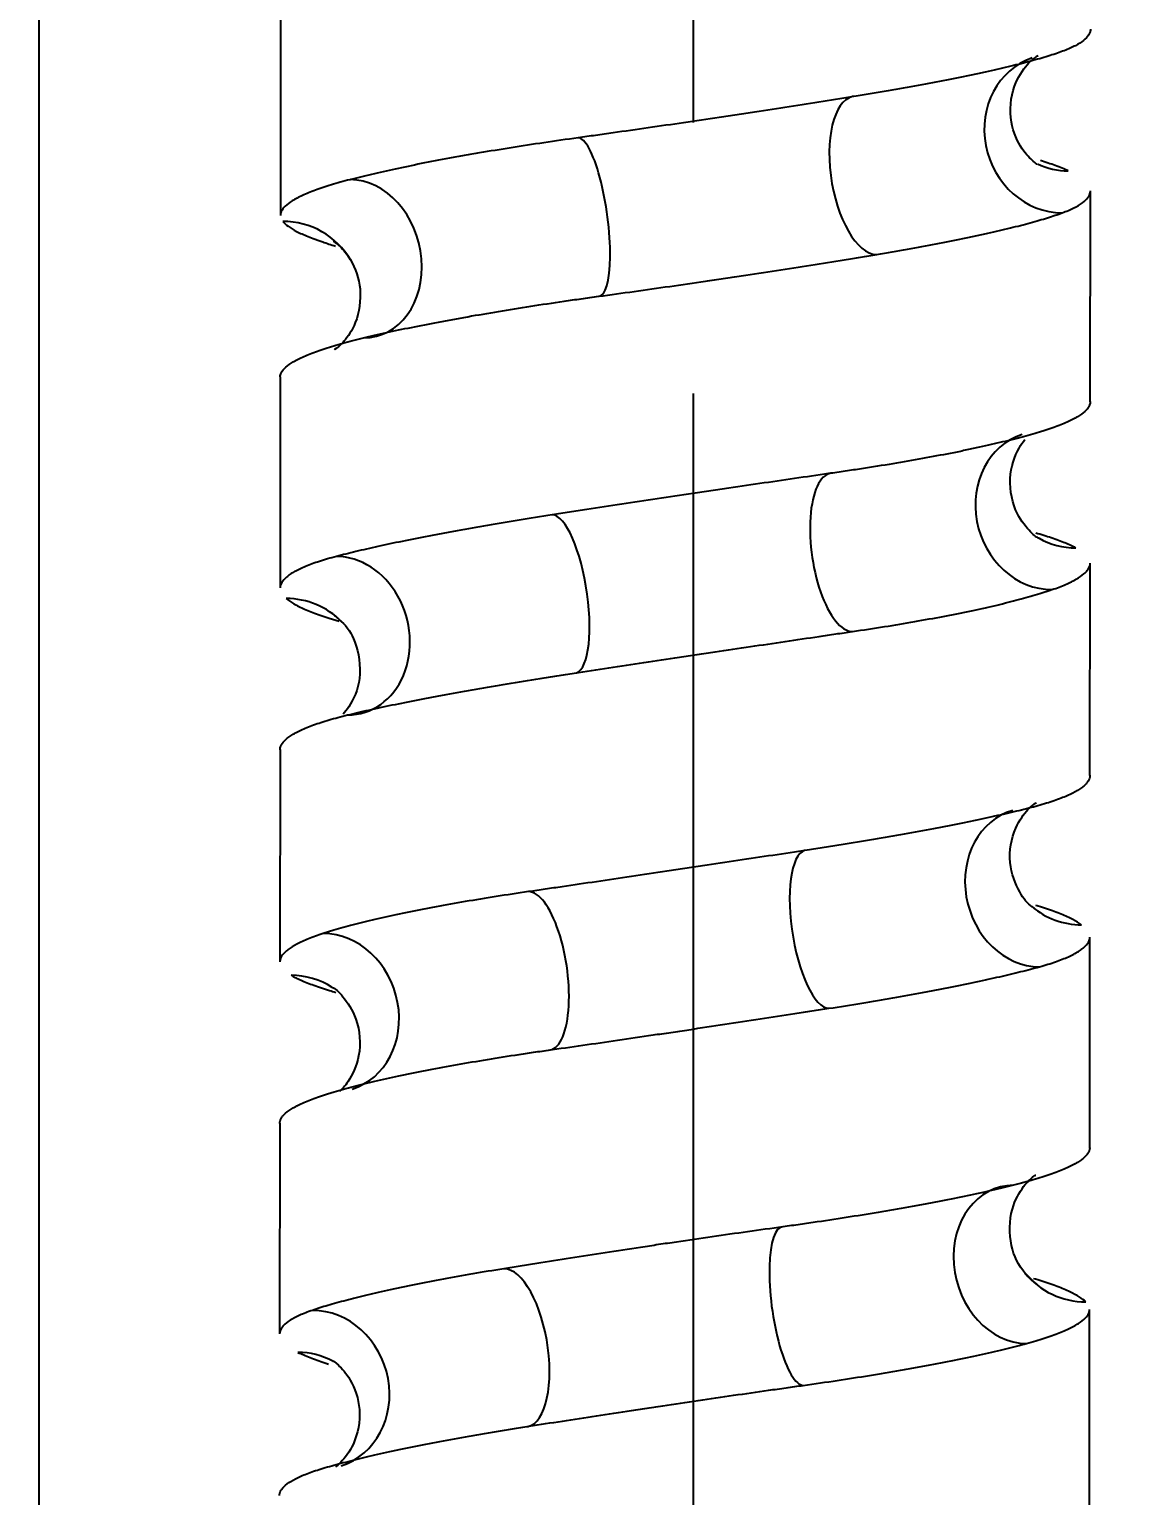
# Model space of a CAD drawing. Header units: millimetres. Extents: x 6110 to 6704, y -2661 to -1821.
# Drawn here: x 6334.89 to 6340.09, y -2299.56 to -2292.69 of the extents above; entities that cross this region are included whole.
import ezdxf

# ---------------------------------------------------------------- set-up
doc = ezdxf.new("R2010")
doc.units = ezdxf.units.MM
doc.header["$LTSCALE"] = 0.1
doc.linetypes.add('CENTERX2', pattern=[101.6, 63.5, -12.7, 12.7, -12.7])
doc.linetypes.add('HIDDEN2', pattern=[4.7625, 3.175, -1.5875])
doc.layers.add('1', color=4, linetype='HIDDEN2', lineweight=13)
doc.layers.add('DIM', color=3, linetype='Continuous', lineweight=9)
doc.layers.add('CENTER', color=1, linetype='CENTERX2')
doc.styles.get("Standard").update_dxf_attribs({"font": 'arial.ttf'})
doc.dimstyles.new('ISO-25', dxfattribs={"dimtxt": 2.5, "dimasz": 2.5, "dimexe": 1.25, "dimexo": 0.625, "dimtad": 1, "dimlfac": 5, "dimtxsty": 'Standard', "dimcen": 2.5, "dimadec": 0, "dimazin": 0, "dimtfac": 1, "dimtmove": 0, "dimatfit": 3, "dimfxl": 0, "dimarcsym": 0})

# ---------------------------------------------------------------- blocks, each defined once
blk = doc.blocks.new('*D85')
at = {"layer": 'Defpoints', "color": 0}
for p in [(6324.4599, -2027.3782), (6392.6916, -2027.3782), (6311.704, -2532.5418)]:
    blk.add_point(p, dxfattribs=at)
at = {"layer": 'DIM', "color": 0, "lineweight": -2}
for p, q in [((6325.0849, -2027.3782), (6393.9416, -2027.3782)), ((6392.6916, -2527.5418), (6392.6916, -2032.3782)), ((6312.329, -2532.5418), (6393.9416, -2532.5418))]:
    blk.add_line(p, q, dxfattribs=at)
at = {"layer": 'DIM', "color": 0}
for points in [[(6391.8583, -2032.3782), (6393.5249, -2032.3782), (6392.6916, -2027.3782)], [(6391.8583, -2527.5418), (6393.5249, -2527.5418), (6392.6916, -2532.5418)]]:
    blk.add_solid(points, dxfattribs=at)
at = {"layer": 'DIM', "color": 0, "insert": (6389.0618, -2279.96), "char_height": 5, "attachment_point": 5, "rotation": 90}
blk.add_mtext('2020,7', dxfattribs=at)
blk = doc.blocks.new('*D93')
at = {"layer": 'Defpoints', "color": 0}
for p in [(6325.0849, -2027.3782), (6402.037, -2595.9805), (6423.8203, -2595.9805)]:
    blk.add_point(p, dxfattribs=at)
at = {"layer": 'DIM', "color": 0, "lineweight": -2}
for p, q in [((6325.7099, -2027.3782), (6425.0703, -2027.3782)), ((6423.8203, -2032.3782), (6423.8203, -2590.9805)), ((6402.662, -2595.9805), (6425.0703, -2595.9805))]:
    blk.add_line(p, q, dxfattribs=at)
at = {"layer": 'DIM', "color": 0}
for points in [[(6422.9869, -2032.3782), (6424.6536, -2032.3782), (6423.8203, -2027.3782)], [(6422.9869, -2590.9805), (6424.6536, -2590.9805), (6423.8203, -2595.9805)]]:
    blk.add_solid(points, dxfattribs=at)
at = {"layer": 'DIM', "color": 0, "insert": (6420.1905, -2311.6794), "char_height": 5, "attachment_point": 5, "rotation": 90}
blk.add_mtext('2274,4', dxfattribs=at)

msp = doc.modelspace()

# ---------------------------------------------------------------- hatches: boundary and pattern name
at = {"layer": 'DIM'}
h = msp.add_hatch(dxfattribs=at)
h.set_pattern_fill('ANSI31', color=2)
edge = h.paths.add_edge_path()
edge.add_line((6619.6172, -2595.9805), (6619.6172, -1962.2056))
edge.add_line((6634.6172, -1966.1101), (6619.6172, -1966.1101))
edge.add_line((6634.6172, -2610.9805), (6634.6172, -1966.1101))
edge.add_line((6634.6172, -2610.9805), (6184.4567, -2610.9805))
edge.add_line((6619.6172, -2595.9805), (6184.4567, -2595.9805))
edge.add_line((6184.4567, -2610.9805), (6184.4567, -2595.9805))

# ---------------------------------------------------------------- linework, layer by layer
at = {"layer": '1', "color": 7, "linetype": 'Continuous', "lineweight": -3}
for p, q in [((6334.9393, -2226.5104), (6334.9393, -2393.225)), ((6336.0734, -2292.5662), (6336.0727, -2293.5588)), ((6339.8721, -2294.4344), (6339.8728, -2293.4457)), ((6336.0722, -2294.3166), (6336.0715, -2295.3072)), ((6339.6316, -2295.0737), (6339.6319, -2295.0741)), ((6339.8709, -2296.1866), (6339.8716, -2295.1923)), ((6336.071, -2296.0655), (6336.0703, -2297.0595)), ((6339.8697, -2297.9352), (6339.8704, -2296.9449)), ((6336.3134, -2297.18), (6336.3161, -2297.1808)), ((6336.0698, -2297.8173), (6336.0691, -2298.8063)), ((6339.8685, -2299.6858), (6339.8692, -2298.6929))]:
    msp.add_line(p, q, dxfattribs=at)
for centre, major_axis, ratio, start_param, end_param in [((6339.7209, -2293.1766), (0.1216, -0.3548), 0.912046, 3.142207, 5.979691), ((6338.8222, -2293.3724), (0.0604, -0.3701), 0.442399, 3.070712, 6.209416), ((6337.5181, -2293.5679), (0.0512, -0.3715), 0.237355, 6.250135, 9.392063), ((6339.7862, -2292.9803), (0.1654, 0.3366), 0.944267, 3.155575, 3.574044), ((6336.4306, -2293.7636), (0.091, -0.3638), 0.803023, 6.085606, 9.224616), ((6336.0794, -2293.9598), (0.3209, 0.194), 0.98779, 6.273681, 7.304238), ((6339.6689, -2294.9444), (0.116, -0.3566), 0.883881, 3.142108, 6.001125), ((6338.7103, -2295.1401), (0.0539, -0.3711), 0.385367, 3.085293, 6.227213), ((6337.3995, -2295.3357), (0.0567, -0.3707), 0.297832, 6.23868, 9.377694), ((6339.8172, -2294.7481), (0.1853, 0.326), 0.962892, 3.141541, 3.641652), ((6336.3619, -2295.5314), (0.0918, -0.3636), 0.839845, 6.073557, 9.215208), ((6336.0916, -2295.7277), (0.2668, 0.2635), 0.978957, 6.281489, 7.062046), ((6339.6091, -2296.7122), (0.0961, -0.3625), 0.855004, 3.156861, 6.059939), ((6338.5956, -2296.9079), (0.0573, -0.3706), 0.325651, 3.092435, 6.231451), ((6337.2836, -2297.1034), (0.0533, -0.3712), 0.358268, 6.231489, 9.37315), ((6339.8414, -2296.516), (0.2417, 0.2867), 0.974314, 3.139336, 3.826958), ((6336.299, -2297.2992), (0.1103, -0.3584), 0.870375, 0.00033, 2.877934), ((6336.1123, -2297.4956), (0.2037, 0.3148), 0.969382, 6.282895, 6.842989), ((6339.5434, -2298.48), (0.0947, -0.3629), 0.819799, 2.931589, 6.070605), ((6338.4781, -2298.6756), (0.0516, -0.3714), 0.265633, 3.104563, 6.246232), ((6337.1703, -2298.8712), (0.0596, -0.3702), 0.416102, 6.21746, 9.356162), ((6339.8571, -2298.2839), (0.2896, 0.2383), 0.984994, 3.137362, 4.015867), ((6336.2438, -2299.0671), (0.1145, -0.3571), 0.900203, 0.000361, 2.860027), ((6336.1398, -2299.2634), (0.179, 0.3295), 0.952592, 0.000494, 0.475564)]:
    msp.add_ellipse(centre, major_axis=major_axis, ratio=ratio, start_param=start_param, end_param=end_param, dxfattribs=at)
for points, knots in [([(6339.8733, -2292.6875), (6339.8733, -2292.6905), (6339.873, -2292.6935), (6339.8718, -2292.6986), (6339.8712, -2292.7007), (6339.8697, -2292.7049), (6339.8688, -2292.707), (6339.8634, -2292.7175), (6339.8567, -2292.7258), (6339.8385, -2292.7422), (6339.8155, -2292.7583), (6339.7831, -2292.7741), (6339.7553, -2292.7858), (6339.7454, -2292.7896), (6339.7244, -2292.7973), (6339.7133, -2292.8011), (6339.7016, -2292.8049)], [0, 0, 0, 0, 0.073815, 0.073815, 0.12527, 0.12527, 0.176724, 0.176724, 0.382543, 0.382543, 0.588362, 0.794181, 0.794181, 0.897091, 0.897091, 1, 1, 1, 1]), ([(6339.7016, -2292.8049), (6339.6781, -2292.8125), (6339.6524, -2292.8202), (6339.5971, -2292.8358), (6339.5376, -2292.8516), (6339.4701, -2292.8679), (6339.4165, -2292.8802), (6339.3889, -2292.8864), (6339.3601, -2292.8927), (6339.3406, -2292.8969), (6339.3308, -2292.899), (6339.2811, -2292.9095), (6339.2399, -2292.9179), (6339.1545, -2292.9347), (6339.0661, -2292.9514), (6338.972, -2292.9681), (6338.8992, -2292.9806), (6338.8746, -2292.9847), (6338.8371, -2292.9909), (6338.8245, -2292.993), (6338.7991, -2292.9972), (6338.7864, -2292.9992), (6338.7735, -2293.0013)], [0, 0, 0, 0, 0.125, 0.125, 0.25, 0.375, 0.375, 0.4375, 0.46875, 0.46875, 0.5, 0.5, 0.625, 0.625, 0.75, 0.875, 0.875, 0.9375, 0.9375, 0.96875, 0.96875, 1, 1, 1, 1]), ([(6339.6218, -2293.3197), (6339.6215, -2293.3209), (6339.6109, -2293.3104), (6339.5493, -2293.2565), (6339.4877, -2293.1203), (6339.5039, -2292.9543), (6339.5764, -2292.8471), (6339.6208, -2292.8141), (6339.6277, -2292.8108), (6339.6277, -2292.8108)], [0, 0, 0, 0, 0.133001, 0.276085, 0.436176, 0.619447, 0.772075, 0.902497, 1, 1, 1, 1]), ([(6338.7735, -2293.0013), (6338.7226, -2293.0095), (6338.671, -2293.0177), (6338.5665, -2293.0342), (6338.4608, -2293.0507), (6338.3526, -2293.0674), (6338.2704, -2293.0799), (6338.2429, -2293.084), (6338.2013, -2293.0903), (6338.1875, -2293.0924), (6338.1596, -2293.0966), (6338.1456, -2293.0987), (6338.0758, -2293.1091), (6338.0201, -2293.1174), (6337.9091, -2293.1337), (6337.7984, -2293.1498), (6337.6885, -2293.1655), (6337.6062, -2293.1771), (6337.5789, -2293.181), (6337.5242, -2293.1887), (6337.4969, -2293.1925), (6337.4698, -2293.1962)], [0, 0, 0, 0, 0.125, 0.125, 0.25, 0.375, 0.375, 0.4375, 0.4375, 0.46875, 0.46875, 0.5, 0.5, 0.625, 0.625, 0.75, 0.875, 0.875, 0.9375, 0.9375, 1, 1, 1, 1]), ([(6337.4698, -2293.1962), (6337.4152, -2293.2038), (6337.3617, -2293.2115), (6337.2568, -2293.2271), (6337.154, -2293.2429), (6337.0555, -2293.2591), (6336.9831, -2293.2714), (6336.9593, -2293.2756), (6336.9239, -2293.2818), (6336.9122, -2293.2839), (6336.8889, -2293.2881), (6336.8773, -2293.2902), (6336.8201, -2293.3007), (6336.776, -2293.3091), (6336.6914, -2293.3259), (6336.6102, -2293.3426), (6336.5358, -2293.3593), (6336.4827, -2293.3718), (6336.4654, -2293.3759), (6336.4402, -2293.3822), (6336.4318, -2293.3843), (6336.4155, -2293.3884), (6336.4074, -2293.3905), (6336.3995, -2293.3926)], [0, 0, 0, 0, 0.125, 0.125, 0.25, 0.375, 0.375, 0.4375, 0.4375, 0.46875, 0.46875, 0.5, 0.5, 0.625, 0.625, 0.75, 0.875, 0.875, 0.9375, 0.9375, 0.96875, 0.96875, 1, 1, 1, 1]), ([(6339.7692, -2293.3513), (6339.7509, -2293.3431), (6339.7304, -2293.3348), (6339.6865, -2293.3187), (6339.6634, -2293.3109), (6339.6384, -2293.3031)], [0, 0, 0, 0, 0.515696, 0.515696, 1, 1, 1, 1]), ([(6336.3995, -2293.3926), (6336.368, -2293.4008), (6336.3388, -2293.409), (6336.2848, -2293.4256), (6336.2352, -2293.4422), (6336.1945, -2293.4588), (6336.1673, -2293.4714), (6336.1588, -2293.4756), (6336.1469, -2293.4819), (6336.1431, -2293.484), (6336.1357, -2293.4882), (6336.1322, -2293.4903), (6336.1153, -2293.5008), (6336.1042, -2293.5091), (6336.0871, -2293.5254), (6336.076, -2293.5399), (6336.0727, -2293.554), (6336.0727, -2293.5602)], [0, 0, 0, 0, 0.147321, 0.147321, 0.294643, 0.441964, 0.441964, 0.515624, 0.515624, 0.552455, 0.552455, 0.589285, 0.589285, 0.736606, 0.736606, 0.883928, 1, 1, 1, 1]), ([(6339.7402, -2293.5482), (6339.761, -2293.5407), (6339.7792, -2293.533), (6339.8109, -2293.5173), (6339.8377, -2293.5015), (6339.855, -2293.4852), (6339.8643, -2293.4728), (6339.8667, -2293.4687), (6339.8695, -2293.4624), (6339.8703, -2293.4603), (6339.8716, -2293.4561), (6339.872, -2293.454), (6339.8726, -2293.4499), (6339.8728, -2293.4479), (6339.8728, -2293.4459)], [0, 0, 0, 0, 0.235994, 0.235994, 0.471988, 0.707982, 0.707982, 0.825979, 0.825979, 0.884978, 0.884978, 0.943977, 0.943977, 1, 1, 1, 1]), ([(6336.0837, -2293.5882), (6336.0898, -2293.5958), (6336.0984, -2293.6035), (6336.1202, -2293.6192), (6336.1468, -2293.6351), (6336.1828, -2293.6514), (6336.2134, -2293.6638), (6336.2242, -2293.668), (6336.2413, -2293.6743), (6336.2471, -2293.6764), (6336.2591, -2293.6806), (6336.2653, -2293.6827), (6336.2904, -2293.6912), (6336.3103, -2293.6975), (6336.3314, -2293.7038)], [0, 0, 0, 0, 0.210598, 0.210598, 0.421196, 0.631794, 0.631794, 0.737094, 0.737094, 0.789743, 0.789743, 0.842393, 0.842393, 1, 1, 1, 1]), ([(6338.8704, -2293.7434), (6338.9199, -2293.7352), (6338.9678, -2293.727), (6339.0607, -2293.7105), (6339.1506, -2293.694), (6339.2346, -2293.6773), (6339.2953, -2293.6648), (6339.325, -2293.6586), (6339.354, -2293.6523), (6339.3731, -2293.6481), (6339.3825, -2293.646), (6339.4291, -2293.6355), (6339.4643, -2293.6273), (6339.5305, -2293.6109), (6339.5927, -2293.5948), (6339.6467, -2293.579), (6339.6841, -2293.5674), (6339.6961, -2293.5635), (6339.7189, -2293.5558), (6339.7299, -2293.552), (6339.7402, -2293.5482)], [0, 0, 0, 0, 0.125, 0.125, 0.25, 0.375, 0.375, 0.4375, 0.46875, 0.46875, 0.5, 0.5, 0.625, 0.625, 0.75, 0.875, 0.875, 0.9375, 0.9375, 1, 1, 1, 1]), ([(6336.321, -2293.6806), (6336.3211, -2293.6805), (6336.3314, -2293.6859), (6336.3718, -2293.7222), (6336.3946, -2293.7569), (6336.4003, -2293.7659)], [0, 0, 0, 0, 0.438162, 0.865866, 1, 1, 1, 1]), ([(6336.4003, -2293.7659), (6336.4265, -2293.811), (6336.4589, -2293.9035), (6336.4356, -2294.063), (6336.3701, -2294.1568), (6336.3317, -2294.1875), (6336.3252, -2294.1912), (6336.3252, -2294.1911)], [0, 0, 0, 0, 0.233039, 0.481379, 0.682714, 0.860508, 1, 1, 1, 1]), ([(6337.5663, -2293.9396), (6337.6216, -2293.932), (6337.677, -2293.9243), (6337.7881, -2293.9088), (6337.8993, -2293.893), (6338.0109, -2293.8768), (6338.0948, -2293.8644), (6338.1228, -2293.8603), (6338.1648, -2293.8541), (6338.1788, -2293.852), (6338.2068, -2293.8478), (6338.2209, -2293.8457), (6338.2907, -2293.8352), (6338.3458, -2293.8268), (6338.4546, -2293.81), (6338.5619, -2293.7933), (6338.6665, -2293.7767), (6338.7438, -2293.7642), (6338.7694, -2293.76), (6338.8075, -2293.7538), (6338.8202, -2293.7517), (6338.8454, -2293.7476), (6338.8579, -2293.7455), (6338.8704, -2293.7434)], [0, 0, 0, 0, 0.125, 0.125, 0.25, 0.375, 0.375, 0.4375, 0.4375, 0.46875, 0.46875, 0.5, 0.5, 0.625, 0.625, 0.75, 0.875, 0.875, 0.9375, 0.9375, 0.96875, 0.96875, 1, 1, 1, 1]), ([(6336.4625, -2294.1347), (6336.4966, -2294.1265), (6336.5325, -2294.1182), (6336.6074, -2294.1017), (6336.6857, -2294.0852), (6336.7705, -2294.0685), (6336.8366, -2294.056), (6336.8703, -2294.0497), (6336.9049, -2294.0435), (6336.9282, -2294.0393), (6336.94, -2294.0372), (6336.9991, -2294.0267), (6337.0474, -2294.0185), (6337.1459, -2294.0022), (6337.2464, -2293.986), (6337.3507, -2293.9703), (6337.4305, -2293.9587), (6337.4573, -2293.9548), (6337.5115, -2293.9472), (6337.5388, -2293.9434), (6337.5663, -2293.9396)], [0, 0, 0, 0, 0.125, 0.125, 0.25, 0.375, 0.375, 0.4375, 0.46875, 0.46875, 0.5, 0.5, 0.625, 0.625, 0.75, 0.875, 0.875, 0.9375, 0.9375, 1, 1, 1, 1]), ([(6336.0722, -2294.3174), (6336.0722, -2294.3144), (6336.0725, -2294.3114), (6336.0752, -2294.3005), (6336.0839, -2294.2846), (6336.1023, -2294.2684), (6336.1198, -2294.256), (6336.1262, -2294.2518), (6336.1369, -2294.2456), (6336.1406, -2294.2435), (6336.1483, -2294.2393), (6336.1523, -2294.2371), (6336.173, -2294.2266), (6336.1919, -2294.2182), (6336.2341, -2294.2014), (6336.2807, -2294.1846), (6336.3361, -2294.1679), (6336.381, -2294.1554), (6336.3965, -2294.1513), (6336.4207, -2294.145), (6336.4289, -2294.1429), (6336.4455, -2294.1388), (6336.454, -2294.1367), (6336.4625, -2294.1347)], [0, 0, 0, 0, 0.052744, 0.052744, 0.188066, 0.323389, 0.323389, 0.39105, 0.39105, 0.42488, 0.42488, 0.458711, 0.458711, 0.594033, 0.594033, 0.729355, 0.864678, 0.864678, 0.932339, 0.932339, 0.966169, 0.966169, 1, 1, 1, 1]), ([(6339.8721, -2294.4335), (6339.8721, -2294.4382), (6339.8712, -2294.443), (6339.868, -2294.452), (6339.866, -2294.4561), (6339.8619, -2294.4624), (6339.8604, -2294.4645), (6339.857, -2294.4687), (6339.8552, -2294.4708), (6339.8453, -2294.4814), (6339.8349, -2294.4898), (6339.8095, -2294.5066), (6339.7794, -2294.5233), (6339.7399, -2294.5401), (6339.7067, -2294.5526), (6339.695, -2294.5567), (6339.6766, -2294.563), (6339.6703, -2294.5651), (6339.6575, -2294.5692), (6339.6509, -2294.5713), (6339.6442, -2294.5733)], [0, 0, 0, 0, 0.104766, 0.104766, 0.19429, 0.19429, 0.239051, 0.239051, 0.283813, 0.283813, 0.46286, 0.46286, 0.641906, 0.820953, 0.820953, 0.910477, 0.910477, 0.955238, 0.955238, 1, 1, 1, 1]), ([(6339.6442, -2294.5733), (6339.6175, -2294.5816), (6339.5889, -2294.5898), (6339.5277, -2294.6063), (6339.4627, -2294.6229), (6339.3902, -2294.6395), (6339.3329, -2294.652), (6339.3035, -2294.6583), (6339.273, -2294.6646), (6339.2525, -2294.6688), (6339.242, -2294.6709), (6339.1896, -2294.6813), (6339.1463, -2294.6896), (6339.057, -2294.7059), (6338.9651, -2294.722), (6338.868, -2294.7377), (6338.7932, -2294.7494), (6338.7679, -2294.7532), (6338.7167, -2294.7609), (6338.6907, -2294.7647), (6338.6645, -2294.7685)], [0, 0, 0, 0, 0.125, 0.125, 0.25, 0.375, 0.375, 0.4375, 0.46875, 0.46875, 0.5, 0.5, 0.625, 0.625, 0.75, 0.875, 0.875, 0.9375, 0.9375, 1, 1, 1, 1]), ([(6339.6319, -2295.0741), (6339.6223, -2295.0729), (6339.5986, -2295.0528), (6339.5176, -2294.9602), (6339.4813, -2294.7963), (6339.5239, -2294.6686), (6339.5565, -2294.6224), (6339.5655, -2294.6112)], [0, 0, 0, 0, 0.202152, 0.407595, 0.666928, 0.903912, 1, 1, 1, 1]), ([(6338.6645, -2294.7685), (6338.6118, -2294.776), (6338.5585, -2294.7837), (6338.4511, -2294.7993), (6338.3427, -2294.8151), (6338.2323, -2294.8313), (6338.1489, -2294.8436), (6338.1209, -2294.8478), (6338.0788, -2294.854), (6338.0647, -2294.8561), (6338.0365, -2294.8603), (6338.0224, -2294.8624), (6337.9519, -2294.8729), (6337.8959, -2294.8813), (6337.7845, -2294.898), (6337.6738, -2294.9147), (6337.5644, -2294.9314), (6337.4828, -2294.9439), (6337.4557, -2294.948), (6337.4152, -2294.9542), (6337.4017, -2294.9563), (6337.3748, -2294.9605), (6337.3614, -2294.9625), (6337.3481, -2294.9646)], [0, 0, 0, 0, 0.125, 0.125, 0.25, 0.375, 0.375, 0.4375, 0.4375, 0.46875, 0.46875, 0.5, 0.5, 0.625, 0.625, 0.75, 0.875, 0.875, 0.9375, 0.9375, 0.96875, 0.96875, 1, 1, 1, 1]), ([(6337.3481, -2294.9646), (6337.295, -2294.9728), (6337.2432, -2294.981), (6337.1419, -2294.9975), (6337.0429, -2295.014), (6336.9487, -2295.0307), (6336.8797, -2295.0432), (6336.8457, -2295.0494), (6336.8124, -2295.0557), (6336.7903, -2295.0599), (6336.7793, -2295.062), (6336.7251, -2295.0725), (6336.6836, -2295.0807), (6336.6042, -2295.0971), (6336.5284, -2295.1132), (6336.4598, -2295.1289), (6336.4111, -2295.1406), (6336.3953, -2295.1445), (6336.3647, -2295.1521), (6336.3499, -2295.156), (6336.3356, -2295.1597)], [0, 0, 0, 0, 0.125, 0.125, 0.25, 0.375, 0.375, 0.4375, 0.46875, 0.46875, 0.5, 0.5, 0.625, 0.625, 0.75, 0.875, 0.875, 0.9375, 0.9375, 1, 1, 1, 1]), ([(6339.8051, -2295.1198), (6339.7903, -2295.1121), (6339.7731, -2295.1044), (6339.7343, -2295.0887), (6339.6926, -2295.0735), (6339.6428, -2295.0578), (6339.6169, -2295.0501)], [0, 0, 0, 0, 0.341925, 0.341925, 0.68385, 1, 1, 1, 1]), ([(6336.3356, -2295.1597), (6336.3068, -2295.1673), (6336.2804, -2295.175), (6336.2322, -2295.1906), (6336.1887, -2295.2065), (6336.1544, -2295.2228), (6336.1321, -2295.2351), (6336.1253, -2295.2393), (6336.1159, -2295.2455), (6336.1129, -2295.2476), (6336.1073, -2295.2519), (6336.1046, -2295.254), (6336.092, -2295.2645), (6336.0845, -2295.2729), (6336.0743, -2295.2897), (6336.0716, -2295.2985), (6336.0715, -2295.3072), (6336.0715, -2295.3075)], [0, 0, 0, 0, 0.165635, 0.165635, 0.33127, 0.496905, 0.496905, 0.579722, 0.579722, 0.621131, 0.621131, 0.66254, 0.66254, 0.828175, 0.828175, 0.99381, 1, 1, 1, 1]), ([(6339.6926, -2295.3154), (6339.7164, -2295.3072), (6339.7377, -2295.299), (6339.7758, -2295.2825), (6339.8091, -2295.2659), (6339.8331, -2295.2492), (6339.8476, -2295.2367), (6339.8518, -2295.2325), (6339.8573, -2295.2262), (6339.8589, -2295.2241), (6339.862, -2295.2199), (6339.8633, -2295.2178), (6339.8692, -2295.2076), (6339.8715, -2295.1995), (6339.8716, -2295.1916)], [0, 0, 0, 0, 0.201263, 0.201263, 0.402526, 0.60379, 0.60379, 0.704421, 0.704421, 0.754737, 0.754737, 0.805053, 0.805053, 1, 1, 1, 1]), ([(6338.7561, -2295.5118), (6338.8076, -2295.5043), (6338.8578, -2295.4966), (6338.9552, -2295.481), (6339.0499, -2295.4652), (6339.139, -2295.449), (6339.2037, -2295.4366), (6339.2355, -2295.4304), (6339.2665, -2295.4242), (6339.287, -2295.42), (6339.2972, -2295.4179), (6339.3473, -2295.4073), (6339.3854, -2295.3989), (6339.4575, -2295.3822), (6339.5257, -2295.3654), (6339.5861, -2295.3487), (6339.6283, -2295.3362), (6339.6419, -2295.3321), (6339.6615, -2295.3258), (6339.6679, -2295.3237), (6339.6805, -2295.3196), (6339.6866, -2295.3175), (6339.6926, -2295.3154)], [0, 0, 0, 0, 0.125, 0.125, 0.25, 0.375, 0.375, 0.4375, 0.46875, 0.46875, 0.5, 0.5, 0.625, 0.625, 0.75, 0.875, 0.875, 0.9375, 0.9375, 0.96875, 0.96875, 1, 1, 1, 1]), ([(6336.1002, -2295.3567), (6336.11, -2295.3649), (6336.1221, -2295.3732), (6336.1508, -2295.3898), (6336.1842, -2295.4064), (6336.2267, -2295.4231), (6336.262, -2295.4357), (6336.2743, -2295.4399), (6336.2937, -2295.4463), (6336.3003, -2295.4484), (6336.3138, -2295.4526), (6336.3207, -2295.4547), (6336.3346, -2295.4588), (6336.3415, -2295.4609), (6336.3486, -2295.4629)], [0, 0, 0, 0, 0.235703, 0.235703, 0.471406, 0.707109, 0.707109, 0.82496, 0.82496, 0.883886, 0.883886, 0.942811, 0.942811, 1, 1, 1, 1]), ([(6336.3244, -2295.4356), (6336.3245, -2295.4354), (6336.3305, -2295.439), (6336.3483, -2295.4553), (6336.3584, -2295.4642)], [0, 0, 0, 0, 0.557399, 1, 1, 1, 1]), ([(6336.3584, -2295.4642), (6336.3865, -2295.4894), (6336.4306, -2295.5563), (6336.4603, -2295.7303), (6336.4077, -2295.8502), (6336.3754, -2295.8903), (6336.3667, -2295.8999)], [0, 0, 0, 0, 0.27364, 0.596318, 0.882713, 1, 1, 1, 1]), ([(6337.4513, -2295.7067), (6337.5053, -2295.6985), (6337.5596, -2295.6903), (6337.6687, -2295.6738), (6337.7783, -2295.6573), (6337.8889, -2295.6407), (6337.9723, -2295.6282), (6338.0002, -2295.624), (6338.042, -2295.6177), (6338.056, -2295.6157), (6338.084, -2295.6115), (6338.098, -2295.6094), (6338.1679, -2295.5989), (6338.2232, -2295.5907), (6338.3328, -2295.5744), (6338.4413, -2295.5583), (6338.5475, -2295.5426), (6338.6264, -2295.5309), (6338.6525, -2295.5271), (6338.7046, -2295.5194), (6338.7305, -2295.5156), (6338.7561, -2295.5118)], [0, 0, 0, 0, 0.125, 0.125, 0.25, 0.375, 0.375, 0.4375, 0.4375, 0.46875, 0.46875, 0.5, 0.5, 0.625, 0.625, 0.75, 0.875, 0.875, 0.9375, 0.9375, 1, 1, 1, 1]), ([(6336.3881, -2295.9031), (6336.4194, -2295.8955), (6336.4526, -2295.8878), (6336.5226, -2295.8722), (6336.5961, -2295.8564), (6336.6767, -2295.8401), (6336.7398, -2295.8278), (6336.7721, -2295.8216), (6336.8054, -2295.8153), (6336.8278, -2295.8111), (6336.8391, -2295.809), (6336.896, -2295.7985), (6336.9427, -2295.7901), (6337.0383, -2295.7733), (6337.1362, -2295.7566), (6337.2386, -2295.7399), (6337.3171, -2295.7275), (6337.3436, -2295.7233), (6337.3837, -2295.7171), (6337.3971, -2295.715), (6337.4241, -2295.7109), (6337.4377, -2295.7088), (6337.4513, -2295.7067)], [0, 0, 0, 0, 0.125, 0.125, 0.25, 0.375, 0.375, 0.4375, 0.46875, 0.46875, 0.5, 0.5, 0.625, 0.625, 0.75, 0.875, 0.875, 0.9375, 0.9375, 0.96875, 0.96875, 1, 1, 1, 1]), ([(6336.071, -2296.066), (6336.071, -2296.0603), (6336.0737, -2296.0464), (6336.0832, -2296.0324), (6336.0954, -2296.0198), (6336.1, -2296.0156), (6336.1079, -2296.0093), (6336.1107, -2296.0072), (6336.1166, -2296.003), (6336.1198, -2296.0009), (6336.136, -2295.9904), (6336.1514, -2295.9822), (6336.1866, -2295.9658), (6336.2262, -2295.9496), (6336.2749, -2295.9339), (6336.3148, -2295.9222), (6336.3286, -2295.9183), (6336.3575, -2295.9107), (6336.3726, -2295.9068), (6336.3881, -2295.9031)], [0, 0, 0, 0, 0.101664, 0.251386, 0.251386, 0.326248, 0.326248, 0.363678, 0.363678, 0.401109, 0.401109, 0.550832, 0.550832, 0.700555, 0.850277, 0.850277, 0.925139, 0.925139, 1, 1, 1, 1]), ([(6339.8709, -2296.1862), (6339.8709, -2296.189), (6339.8698, -2296.2001), (6339.8645, -2296.2113), (6339.8547, -2296.2239), (6339.8509, -2296.228), (6339.8442, -2296.2343), (6339.8418, -2296.2364), (6339.8367, -2296.2406), (6339.834, -2296.2427), (6339.8197, -2296.2532), (6339.806, -2296.2615), (6339.7739, -2296.2778), (6339.7373, -2296.294), (6339.6916, -2296.3098), (6339.6539, -2296.3214), (6339.6408, -2296.3253), (6339.6133, -2296.333), (6339.599, -2296.3368), (6339.5841, -2296.3405)], [0, 0, 0, 0, 0.053238, 0.211032, 0.211032, 0.289929, 0.289929, 0.329377, 0.329377, 0.368826, 0.368826, 0.526619, 0.526619, 0.684413, 0.842206, 0.842206, 0.921103, 0.921103, 1, 1, 1, 1]), ([(6339.5841, -2296.3405), (6339.5542, -2296.3481), (6339.5224, -2296.3558), (6339.4551, -2296.3714), (6339.3841, -2296.3872), (6339.3058, -2296.4035), (6339.2443, -2296.4158), (6339.2128, -2296.422), (6339.1803, -2296.4283), (6339.1584, -2296.4325), (6339.1474, -2296.4346), (6339.0917, -2296.4451), (6339.046, -2296.4535), (6338.9521, -2296.4702), (6338.8558, -2296.487), (6338.7547, -2296.5036), (6338.6772, -2296.5161), (6338.651, -2296.5203), (6338.6113, -2296.5265), (6338.598, -2296.5286), (6338.5712, -2296.5327), (6338.5578, -2296.5348), (6338.5444, -2296.5368)], [0, 0, 0, 0, 0.125, 0.125, 0.25, 0.375, 0.375, 0.4375, 0.46875, 0.46875, 0.5, 0.5, 0.625, 0.625, 0.75, 0.875, 0.875, 0.9375, 0.9375, 0.96875, 0.96875, 1, 1, 1, 1]), ([(6339.5998, -2296.8027), (6339.5775, -2296.7882), (6339.5392, -2296.7415), (6339.4808, -2296.5934), (6339.5114, -2296.433), (6339.5818, -2296.34), (6339.6158, -2296.3164), (6339.6206, -2296.3137), (6339.6205, -2296.3137)], [0, 0, 0, 0, 0.176521, 0.372197, 0.585063, 0.759611, 0.912758, 1, 1, 1, 1]), ([(6338.5444, -2296.5368), (6338.4908, -2296.545), (6338.4369, -2296.5532), (6338.3285, -2296.5697), (6338.2194, -2296.5862), (6338.109, -2296.6029), (6338.0257, -2296.6154), (6337.9979, -2296.6195), (6337.956, -2296.6258), (6337.942, -2296.6279), (6337.914, -2296.6321), (6337.8999, -2296.6342), (6337.8299, -2296.6446), (6337.7744, -2296.6529), (6337.6644, -2296.6692), (6337.5553, -2296.6853), (6337.4481, -2296.701), (6337.3685, -2296.7126), (6337.342, -2296.7165), (6337.2894, -2296.7242), (6337.2632, -2296.728), (6337.2373, -2296.7317)], [0, 0, 0, 0, 0.125, 0.125, 0.25, 0.375, 0.375, 0.4375, 0.4375, 0.46875, 0.46875, 0.5, 0.5, 0.625, 0.625, 0.75, 0.875, 0.875, 0.9375, 0.9375, 1, 1, 1, 1]), ([(6337.2373, -2296.7317), (6337.185, -2296.7393), (6337.1342, -2296.747), (6337.0352, -2296.7626), (6336.9388, -2296.7784), (6336.8478, -2296.7946), (6336.7815, -2296.8069), (6336.7489, -2296.8132), (6336.717, -2296.8194), (6336.6959, -2296.8236), (6336.6855, -2296.8257), (6336.6339, -2296.8362), (6336.5947, -2296.8446), (6336.52, -2296.8614), (6336.4492, -2296.8782), (6336.3862, -2296.8949), (6336.3418, -2296.9074), (6336.3275, -2296.9116), (6336.3068, -2296.9178), (6336.3, -2296.9199), (6336.2867, -2296.924), (6336.2802, -2296.9261), (6336.2739, -2296.9282)], [0, 0, 0, 0, 0.125, 0.125, 0.25, 0.375, 0.375, 0.4375, 0.46875, 0.46875, 0.5, 0.5, 0.625, 0.625, 0.75, 0.875, 0.875, 0.9375, 0.9375, 0.96875, 0.96875, 1, 1, 1, 1]), ([(6339.6182, -2296.8168), (6339.6182, -2296.8168), (6339.6144, -2296.8143), (6339.6039, -2296.806), (6339.5998, -2296.8027)], [0, 0, 0, 0, 0.666292, 1, 1, 1, 1]), ([(6339.8312, -2296.887), (6339.8198, -2296.8788), (6339.8061, -2296.8705), (6339.7742, -2296.8539), (6339.7377, -2296.8373), (6339.6922, -2296.8206), (6339.6547, -2296.808), (6339.6417, -2296.8038), (6339.6245, -2296.7985), (6339.6209, -2296.7974), (6339.6173, -2296.7963)], [0, 0, 0, 0, 0.27552, 0.27552, 0.551039, 0.826559, 0.826559, 0.964319, 0.964319, 1, 1, 1, 1]), ([(6336.2739, -2296.9282), (6336.2486, -2296.9364), (6336.2257, -2296.9446), (6336.1846, -2296.9612), (6336.1482, -2296.9778), (6336.121, -2296.9944), (6336.1041, -2297.007), (6336.0991, -2297.0112), (6336.0924, -2297.0175), (6336.0903, -2297.0196), (6336.0864, -2297.0238), (6336.0847, -2297.0259), (6336.0766, -2297.0364), (6336.0726, -2297.0447), (6336.0706, -2297.0554), (6336.0703, -2297.0579), (6336.0703, -2297.0604)], [0, 0, 0, 0, 0.188373, 0.188373, 0.376745, 0.565118, 0.565118, 0.659305, 0.659305, 0.706398, 0.706398, 0.753491, 0.753491, 0.941864, 0.941864, 1, 1, 1, 1]), ([(6339.6342, -2297.0839), (6339.6615, -2297.0763), (6339.6864, -2297.0686), (6339.7316, -2297.053), (6339.772, -2297.0372), (6339.8032, -2297.0209), (6339.8231, -2297.0085), (6339.8291, -2297.0044), (6339.8373, -2296.9981), (6339.8398, -2296.996), (6339.8447, -2296.9918), (6339.8469, -2296.9897), (6339.8575, -2296.9792), (6339.8634, -2296.9707), (6339.8692, -2296.9565), (6339.8704, -2296.9506), (6339.8704, -2296.9448)], [0, 0, 0, 0, 0.175531, 0.175531, 0.351061, 0.526592, 0.526592, 0.614357, 0.614357, 0.65824, 0.65824, 0.702122, 0.702122, 0.877653, 0.877653, 1, 1, 1, 1]), ([(6338.6465, -2297.279), (6338.699, -2297.2708), (6338.7502, -2297.2626), (6338.8502, -2297.2461), (6338.9476, -2297.2295), (6339.0401, -2297.2129), (6339.1076, -2297.2004), (6339.1409, -2297.1941), (6339.1735, -2297.1879), (6339.195, -2297.1837), (6339.2057, -2297.1816), (6339.2586, -2297.1711), (6339.299, -2297.1629), (6339.3761, -2297.1465), (6339.4495, -2297.1304), (6339.5155, -2297.1147), (6339.5621, -2297.103), (6339.5772, -2297.0991), (6339.6064, -2297.0915), (6339.6206, -2297.0877), (6339.6342, -2297.0839)], [0, 0, 0, 0, 0.125, 0.125, 0.25, 0.375, 0.375, 0.4375, 0.46875, 0.46875, 0.5, 0.5, 0.625, 0.625, 0.75, 0.875, 0.875, 0.9375, 0.9375, 1, 1, 1, 1]), ([(6336.1229, -2297.1239), (6336.1361, -2297.1316), (6336.1517, -2297.1393), (6336.1874, -2297.155), (6336.2277, -2297.1709), (6336.2769, -2297.1872), (6336.313, -2297.1983), (6336.3225, -2297.2012), (6336.3323, -2297.204)], [0, 0, 0, 0, 0.299099, 0.299099, 0.598198, 0.897298, 0.897298, 1, 1, 1, 1]), ([(6336.3161, -2297.1808), (6336.3315, -2297.1866), (6336.3632, -2297.216), (6336.4423, -2297.3313), (6336.4544, -2297.4987), (6336.3971, -2297.621), (6336.3617, -2297.6585), (6336.3505, -2297.6688)], [0, 0, 0, 0, 0.190936, 0.396724, 0.645533, 0.858867, 1, 1, 1, 1]), ([(6337.3299, -2297.4751), (6337.3833, -2297.4675), (6337.437, -2297.4598), (6337.5453, -2297.4443), (6337.6545, -2297.4285), (6337.7653, -2297.4123), (6337.849, -2297.3999), (6337.877, -2297.3958), (6337.9192, -2297.3896), (6337.9332, -2297.3875), (6337.9615, -2297.3833), (6337.9756, -2297.3812), (6338.0461, -2297.3707), (6338.102, -2297.3623), (6338.2132, -2297.3456), (6338.3235, -2297.3288), (6338.4322, -2297.3122), (6338.5131, -2297.2997), (6338.5399, -2297.2955), (6338.5801, -2297.2893), (6338.5935, -2297.2872), (6338.6201, -2297.2831), (6338.6333, -2297.281), (6338.6465, -2297.279)], [0, 0, 0, 0, 0.125, 0.125, 0.25, 0.375, 0.375, 0.4375, 0.4375, 0.46875, 0.46875, 0.5, 0.5, 0.625, 0.625, 0.75, 0.875, 0.875, 0.9375, 0.9375, 0.96875, 0.96875, 1, 1, 1, 1]), ([(6336.3251, -2297.6703), (6336.3532, -2297.6621), (6336.3833, -2297.6538), (6336.4471, -2297.6373), (6336.5147, -2297.6207), (6336.5897, -2297.6041), (6336.6488, -2297.5916), (6336.679, -2297.5853), (6336.7104, -2297.579), (6336.7315, -2297.5748), (6336.7422, -2297.5727), (6336.796, -2297.5623), (6336.8403, -2297.554), (6336.9315, -2297.5377), (6337.0251, -2297.5216), (6337.1238, -2297.5058), (6337.1997, -2297.4942), (6337.2253, -2297.4903), (6337.2772, -2297.4827), (6337.3035, -2297.4789), (6337.3299, -2297.4751)], [0, 0, 0, 0, 0.125, 0.125, 0.25, 0.375, 0.375, 0.4375, 0.46875, 0.46875, 0.5, 0.5, 0.625, 0.625, 0.75, 0.875, 0.875, 0.9375, 0.9375, 1, 1, 1, 1]), ([(6336.0698, -2297.8184), (6336.0698, -2297.811), (6336.0719, -2297.8034), (6336.0785, -2297.7917), (6336.0814, -2297.7875), (6336.0867, -2297.7813), (6336.0886, -2297.7792), (6336.0928, -2297.7749), (6336.095, -2297.7728), (6336.107, -2297.7623), (6336.119, -2297.7539), (6336.1476, -2297.7371), (6336.1809, -2297.7203), (6336.2235, -2297.7036), (6336.2589, -2297.6911), (6336.2713, -2297.6869), (6336.2908, -2297.6806), (6336.2975, -2297.6786), (6336.3111, -2297.6744), (6336.318, -2297.6723), (6336.3251, -2297.6703)], [0, 0, 0, 0, 0.156083, 0.156083, 0.240474, 0.240474, 0.28267, 0.28267, 0.324866, 0.324866, 0.49365, 0.49365, 0.662433, 0.831217, 0.831217, 0.915608, 0.915608, 0.957804, 0.957804, 1, 1, 1, 1]), ([(6339.8697, -2297.934), (6339.8697, -2297.9345), (6339.8697, -2297.9349), (6339.8695, -2297.9432), (6339.8641, -2297.959), (6339.8489, -2297.9753), (6339.8338, -2297.9877), (6339.8282, -2297.9918), (6339.8188, -2297.9981), (6339.8155, -2298.0002), (6339.8086, -2298.0044), (6339.805, -2298.0065), (6339.7862, -2298.017), (6339.7689, -2298.0254), (6339.7298, -2298.0422), (6339.6862, -2298.059), (6339.6337, -2298.0757), (6339.5909, -2298.0882), (6339.5761, -2298.0923), (6339.5529, -2298.0986), (6339.5451, -2298.1007), (6339.5291, -2298.1048), (6339.521, -2298.1069), (6339.5128, -2298.1089)], [0, 0, 0, 0, 0.007992, 0.007992, 0.149708, 0.291423, 0.291423, 0.362281, 0.362281, 0.39771, 0.39771, 0.433138, 0.433138, 0.574854, 0.574854, 0.716569, 0.858285, 0.858285, 0.929142, 0.929142, 0.964571, 0.964571, 1, 1, 1, 1]), ([(6339.5675, -2298.5221), (6339.5349, -2298.483), (6339.4909, -2298.3967), (6339.4926, -2298.2224), (6339.558, -2298.1096), (6339.6069, -2298.0661), (6339.6163, -2298.0611), (6339.6163, -2298.0612)], [0, 0, 0, 0, 0.229013, 0.47222, 0.669223, 0.837409, 1, 1, 1, 1]), ([(6339.5128, -2298.1089), (6339.48, -2298.1171), (6339.4455, -2298.1254), (6339.373, -2298.1419), (6339.297, -2298.1584), (6339.2144, -2298.1751), (6339.1498, -2298.1876), (6339.1169, -2298.1938), (6339.0829, -2298.2001), (6339.0601, -2298.2043), (6339.0486, -2298.2064), (6338.9906, -2298.2168), (6338.9432, -2298.2251), (6338.8462, -2298.2414), (6338.7472, -2298.2575), (6338.644, -2298.2732), (6338.565, -2298.2849), (6338.5384, -2298.2887), (6338.4847, -2298.2964), (6338.4575, -2298.3002), (6338.4302, -2298.304)], [0, 0, 0, 0, 0.125, 0.125, 0.25, 0.375, 0.375, 0.4375, 0.46875, 0.46875, 0.5, 0.5, 0.625, 0.625, 0.75, 0.875, 0.875, 0.9375, 0.9375, 1, 1, 1, 1]), ([(6338.4302, -2298.304), (6338.3753, -2298.3115), (6338.3202, -2298.3192), (6338.2096, -2298.3348), (6338.0987, -2298.3506), (6337.9871, -2298.3668), (6337.9031, -2298.3791), (6337.8751, -2298.3832), (6337.833, -2298.3895), (6337.819, -2298.3916), (6337.7909, -2298.3958), (6337.7768, -2298.3979), (6337.7067, -2298.4084), (6337.6513, -2298.4168), (6337.5419, -2298.4335), (6337.4336, -2298.4502), (6337.328, -2298.4669), (6337.2497, -2298.4794), (6337.2238, -2298.4836), (6337.1852, -2298.4898), (6337.1723, -2298.4919), (6337.1467, -2298.496), (6337.134, -2298.4981), (6337.1214, -2298.5001)], [0, 0, 0, 0, 0.125, 0.125, 0.25, 0.375, 0.375, 0.4375, 0.4375, 0.46875, 0.46875, 0.5, 0.5, 0.625, 0.625, 0.75, 0.875, 0.875, 0.9375, 0.9375, 0.96875, 0.96875, 1, 1, 1, 1]), ([(6337.1214, -2298.5001), (6337.0711, -2298.5083), (6337.0224, -2298.5166), (6336.9277, -2298.5331), (6336.8359, -2298.5496), (6336.7499, -2298.5662), (6336.6875, -2298.5788), (6336.6569, -2298.585), (6336.6271, -2298.5913), (6336.6074, -2298.5955), (6336.5976, -2298.5976), (6336.5495, -2298.6081), (6336.5131, -2298.6163), (6336.4442, -2298.6327), (6336.3794, -2298.6488), (6336.3225, -2298.6646), (6336.2829, -2298.6762), (6336.2702, -2298.6801), (6336.2459, -2298.6878), (6336.2342, -2298.6916), (6336.2231, -2298.6954)], [0, 0, 0, 0, 0.125, 0.125, 0.25, 0.375, 0.375, 0.4375, 0.46875, 0.46875, 0.5, 0.5, 0.625, 0.625, 0.75, 0.875, 0.875, 0.9375, 0.9375, 1, 1, 1, 1]), ([(6339.622, -2298.5723), (6339.6218, -2298.5726), (6339.6137, -2298.5683), (6339.5869, -2298.5413), (6339.5675, -2298.5221)], [0, 0, 0, 0, 0.46424, 1, 1, 1, 1]), ([(6339.8514, -2298.6555), (6339.8436, -2298.6479), (6339.8334, -2298.6402), (6339.8083, -2298.6245), (6339.7786, -2298.6086), (6339.7394, -2298.5923), (6339.7066, -2298.5799), (6339.695, -2298.5757), (6339.6768, -2298.5695), (6339.6706, -2298.5674), (6339.6578, -2298.5631), (6339.6513, -2298.561), (6339.6322, -2298.555), (6339.6193, -2298.551), (6339.6059, -2298.547)], [0, 0, 0, 0, 0.22377, 0.22377, 0.44754, 0.671311, 0.671311, 0.783196, 0.783196, 0.839138, 0.839138, 0.895081, 0.895081, 1, 1, 1, 1]), ([(6336.2231, -2298.6954), (6336.2008, -2298.703), (6336.1809, -2298.7107), (6336.1461, -2298.7263), (6336.1161, -2298.7422), (6336.0956, -2298.7584), (6336.0839, -2298.7708), (6336.0806, -2298.775), (6336.0765, -2298.7812), (6336.0753, -2298.7833), (6336.0733, -2298.7876), (6336.0724, -2298.7897), (6336.07, -2298.7966), (6336.0692, -2298.8014), (6336.0691, -2298.8061)], [0, 0, 0, 0, 0.218903, 0.218903, 0.437806, 0.656709, 0.656709, 0.766161, 0.766161, 0.820887, 0.820887, 0.875612, 0.875612, 1, 1, 1, 1]), ([(6339.5732, -2298.8511), (6339.6033, -2298.8428), (6339.6311, -2298.8346), (6339.6822, -2298.8181), (6339.7288, -2298.8015), (6339.7665, -2298.7848), (6339.7913, -2298.7722), (6339.7991, -2298.768), (6339.8098, -2298.7617), (6339.8132, -2298.7596), (6339.8198, -2298.7554), (6339.8229, -2298.7533), (6339.8378, -2298.7428), (6339.8472, -2298.7346), (6339.8611, -2298.7182), (6339.8677, -2298.7065), (6339.8692, -2298.695), (6339.8692, -2298.6915)], [0, 0, 0, 0, 0.155129, 0.155129, 0.310259, 0.465388, 0.465388, 0.542953, 0.542953, 0.581735, 0.581735, 0.620518, 0.620518, 0.775647, 0.775647, 0.930776, 1, 1, 1, 1]), ([(6336.1552, -2298.8924), (6336.172, -2298.9007), (6336.1909, -2298.9089), (6336.2332, -2298.9255), (6336.2613, -2298.9356), (6336.2926, -2298.9457), (6336.2981, -2298.9474)], [0, 0, 0, 0, 0.452899, 0.452899, 0.905798, 1, 1, 1, 1]), ([(6338.526, -2299.0473), (6338.5801, -2299.0398), (6338.6331, -2299.0321), (6338.7368, -2299.0165), (6338.8382, -2299.0007), (6338.9352, -2298.9845), (6339.0062, -2298.9722), (6339.0296, -2298.968), (6339.0643, -2298.9618), (6339.0758, -2298.9597), (6339.0986, -2298.9555), (6339.1099, -2298.9534), (6339.166, -2298.9429), (6339.209, -2298.9345), (6339.2914, -2298.9177), (6339.3704, -2298.901), (6339.4422, -2298.8843), (6339.4934, -2298.8718), (6339.51, -2298.8677), (6339.5342, -2298.8614), (6339.5422, -2298.8593), (6339.5579, -2298.8552), (6339.5656, -2298.8531), (6339.5732, -2298.8511)], [0, 0, 0, 0, 0.125, 0.125, 0.25, 0.375, 0.375, 0.4375, 0.4375, 0.46875, 0.46875, 0.5, 0.5, 0.625, 0.625, 0.75, 0.875, 0.875, 0.9375, 0.9375, 0.96875, 0.96875, 1, 1, 1, 1]), ([(6336.3188, -2298.9339), (6336.3215, -2298.9307), (6336.3356, -2298.9436), (6336.4073, -2299.0158), (6336.4581, -2299.1631), (6336.4264, -2299.3231), (6336.3623, -2299.4046), (6336.3377, -2299.4251), (6336.3311, -2299.43)], [0, 0, 0, 0, 0.180287, 0.345819, 0.535076, 0.740981, 0.909864, 1, 1, 1, 1]), ([(6337.2196, -2299.2423), (6337.2712, -2299.2341), (6337.3234, -2299.2258), (6337.4289, -2299.2094), (6337.5356, -2299.1928), (6337.6445, -2299.1762), (6337.727, -2299.1637), (6337.7547, -2299.1595), (6337.7964, -2299.1532), (6337.8103, -2299.1512), (6337.8382, -2299.147), (6337.8523, -2299.1449), (6337.9222, -2299.1344), (6337.9779, -2299.1262), (6338.0889, -2299.1099), (6338.1993, -2299.0938), (6338.3088, -2299.078), (6338.3906, -2299.0664), (6338.4178, -2299.0626), (6338.472, -2299.0549), (6338.4991, -2299.0511), (6338.526, -2299.0473)], [0, 0, 0, 0, 0.125, 0.125, 0.25, 0.375, 0.375, 0.4375, 0.4375, 0.46875, 0.46875, 0.5, 0.5, 0.625, 0.625, 0.75, 0.875, 0.875, 0.9375, 0.9375, 1, 1, 1, 1]), ([(6336.2644, -2299.4387), (6336.2894, -2299.4311), (6336.3165, -2299.4234), (6336.3747, -2299.4078), (6336.4369, -2299.392), (6336.507, -2299.3757), (6336.5626, -2299.3634), (6336.5911, -2299.3572), (6336.6208, -2299.3509), (6336.6408, -2299.3467), (6336.651, -2299.3446), (6336.7021, -2299.3341), (6336.7445, -2299.3257), (6336.8319, -2299.3089), (6336.9222, -2299.2922), (6337.0181, -2299.2755), (6337.0921, -2299.263), (6337.1171, -2299.2589), (6337.1552, -2299.2526), (6337.168, -2299.2505), (6337.1937, -2299.2464), (6337.2066, -2299.2443), (6337.2196, -2299.2423)], [0, 0, 0, 0, 0.125, 0.125, 0.25, 0.375, 0.375, 0.4375, 0.46875, 0.46875, 0.5, 0.5, 0.625, 0.625, 0.75, 0.875, 0.875, 0.9375, 0.9375, 0.96875, 0.96875, 1, 1, 1, 1]), ([(6336.0686, -2299.5646), (6336.0686, -2299.563), (6336.0687, -2299.5613), (6336.0694, -2299.5555), (6336.0705, -2299.5513), (6336.0731, -2299.545), (6336.0742, -2299.5429), (6336.0765, -2299.5387), (6336.0779, -2299.5366), (6336.0853, -2299.5261), (6336.0937, -2299.5178), (6336.1151, -2299.5015), (6336.1412, -2299.4853), (6336.1767, -2299.4695), (6336.2069, -2299.4579), (6336.2176, -2299.454), (6336.2401, -2299.4463), (6336.252, -2299.4425), (6336.2644, -2299.4387)], [0, 0, 0, 0, 0.037678, 0.037678, 0.13391, 0.13391, 0.182026, 0.182026, 0.230142, 0.230142, 0.422607, 0.422607, 0.615071, 0.807536, 0.807536, 0.903768, 0.903768, 1, 1, 1, 1])]:
    msp.add_open_spline(points, degree=3, knots=knots, dxfattribs=at)
at = {"layer": 'CENTER'}
msp.add_line((6338.0093, -2152.1552), (6338.0093, -2433.1083), dxfattribs=at)

# ---------------------------------------------------------------- dimensions: what is measured, and where the dimension line sits
at = {"layer": 'DIM'}
for base, p1, p2, picture, middle in [((6392.6916, -2027.3782), (6311.704, -2532.5418), (6324.4599, -2027.3782), '*D85', (6389.0618, -2279.96)), ((6423.8203, -2595.9805), (6325.0849, -2027.3782), (6402.037, -2595.9805), '*D93', (6420.1905, -2311.6794))]:
    dim = msp.add_linear_dim(base=base, p1=p1, p2=p2, angle=90, dimstyle='ISO-25', override={"dimtxt": 5, "dimasz": 5, "dimdec": 1, "dimlfac": 4, "dimadec": 1, "dimtdec": 1, "dimfxl": 1.25, "dimtfill": 1}, dxfattribs=at)
    dim.commit()
    dim.dimension.update_dxf_attribs({"geometry": picture, "text_midpoint": middle})

doc.saveas('drawing.dxf')
